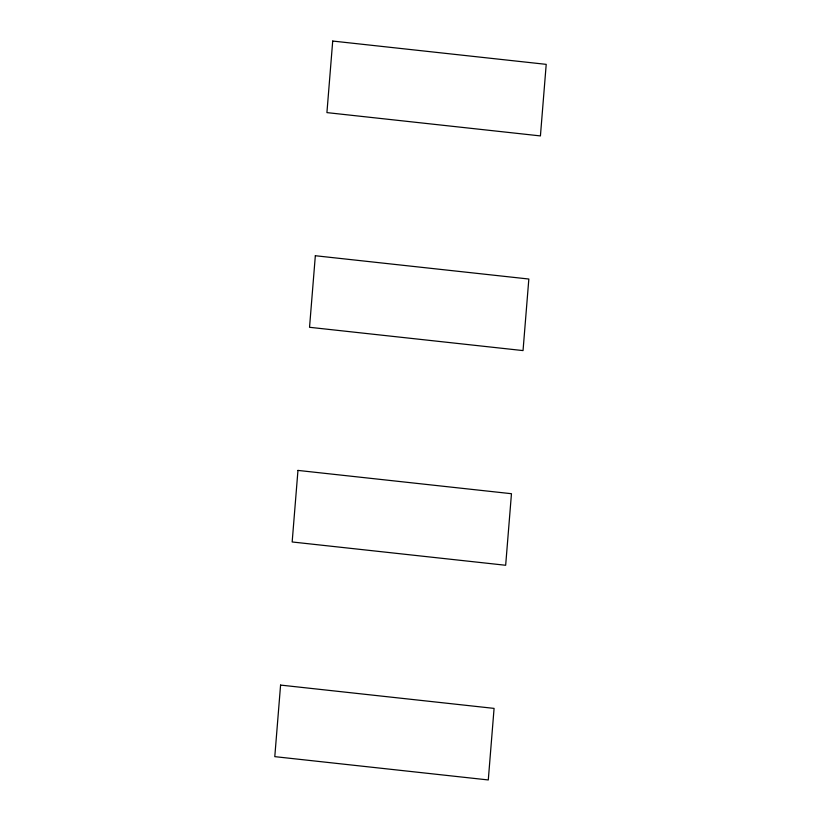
<?xml version="1.0" encoding="UTF-8"?>
<svg xmlns="http://www.w3.org/2000/svg" width="821" height="821" viewBox="0 0 821 821"><rect width="100%" height="100%" fill="white"/><g stroke="black" fill="none" stroke-linecap="round" stroke-linejoin="round"><path stroke-width="1.23" d="M280.577 685.083L274.789 756.644L488.29 779.95L494.078 708.39L280.577 685.083M297.961 470.412L292.163 541.973L505.664 565.269L511.462 493.708L297.961 470.412M315.336 255.731L309.538 327.292L523.039 350.588L528.837 279.027L315.336 255.731M332.71 41.05L326.922 112.61L540.423 135.917L546.211 64.356L332.71 41.05"/></g></svg>
